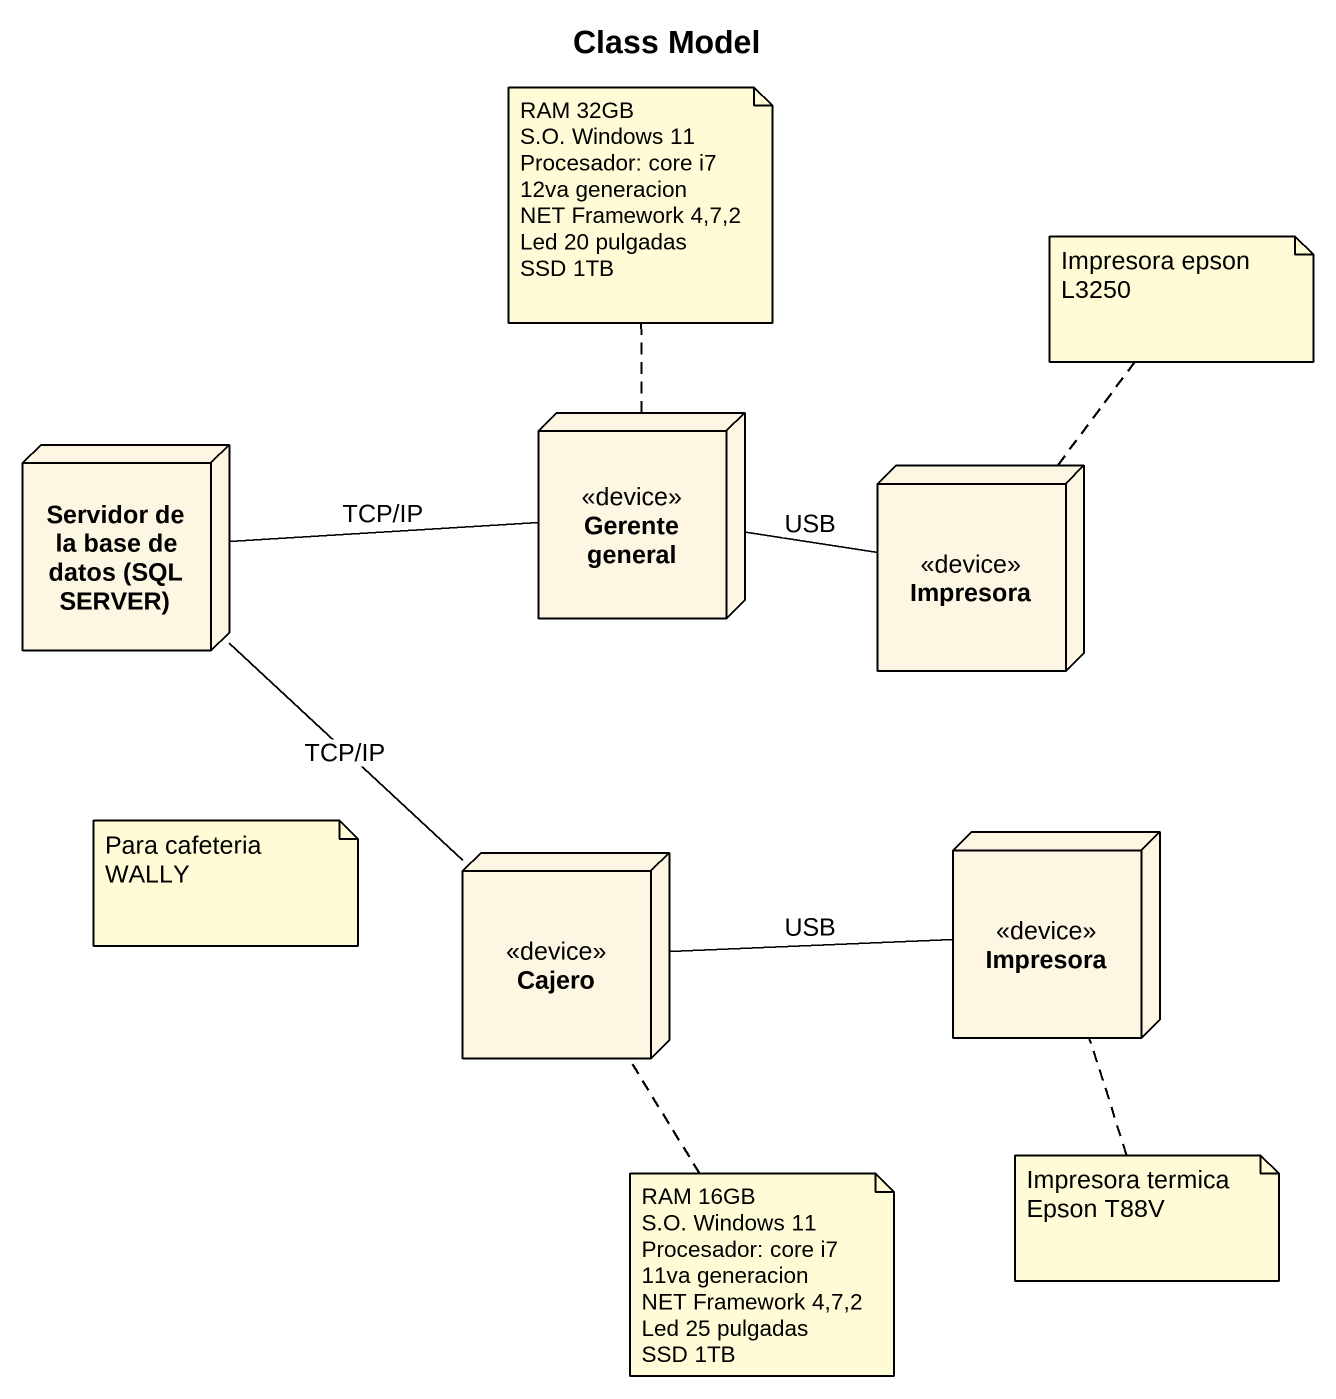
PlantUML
@startuml
title Class Model
node "Servidor de la base de datos (SQL SERVER)" as Servidor_de_la_base_de
node "Gerente general" as Gerente_general <<device>>
node Impresora <<device>>
node Cajero <<device>>
node "Impresora" as Impresora_2 <<device>>
Servidor_de_la_base_de -right- Gerente_general : TCP/IP
Servidor_de_la_base_de -- Cajero : TCP/IP
Gerente_general -right- Impresora : USB
Cajero -right- Impresora_2 : USB
note top of Gerente_general
  RAM 32GB
  S.O. Windows 11
  Procesador: core i7 12va generacion
  NET Framework 4,7,2
  Led 20 pulgadas
  SSD 1TB
end note
note top of Impresora : Impresora epson L3250
note as N3
  Para cafeteria WALLY
end note
note bottom of Cajero
  RAM 16GB
  S.O. Windows 11
  Procesador: core i7 11va generacion
  NET Framework 4,7,2
  Led 25 pulgadas
  SSD 1TB
end note
note bottom of Impresora_2 : Impresora termica Epson T88V
@enduml
